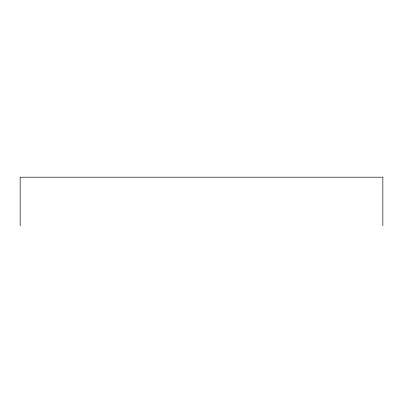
<?xml version="1.0" encoding="UTF-8"?>
<svg xmlns="http://www.w3.org/2000/svg" width="403" height="403" viewBox="0 0 403 403"><rect width="100%" height="100%" fill="white"/><g stroke="black" fill="none" stroke-linecap="round" stroke-linejoin="round"><path stroke-width="0.6" d="M382.85 225.801L382.85 177.199L20.15 177.199L20.15 225.801"/></g></svg>
